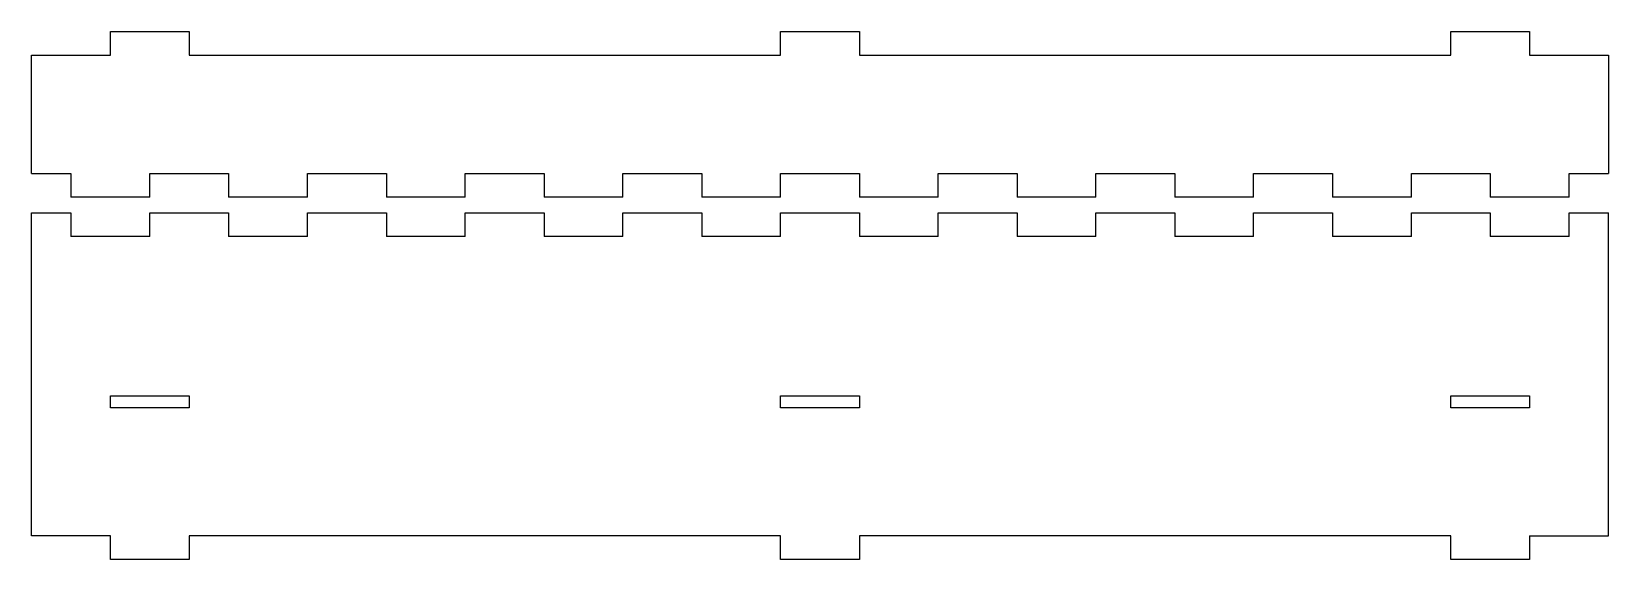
# Model space of a CAD drawing. Header units: millimetres. Extents: x 0 to 400, y -6 to 128.
import ezdxf

# ---------------------------------------------------------------- set-up
doc = ezdxf.new("R2010")
doc.units = ezdxf.units.MM

msp = doc.modelspace()

# ---------------------------------------------------------------- linework, layer by layer
for p, q in [((20, 122), (20, 128)), ((20, 128), (40, 128)), ((40, 128), (40, 122)), ((190, 122), (190, 128)), ((190, 128), (210, 128)), ((210, 128), (210, 122)), ((360, 122), (360, 128)), ((360, 128), (380, 128)), ((380, 128), (380, 122)), ((0, 92), (0, 122)), ((0, 122), (20, 122)), ((40, 122), (190, 122)), ((210, 122), (360, 122)), ((380, 122), (400, 122)), ((400, 122), (400, 92)), ((30, 86), (10, 86)), ((70, 86), (50, 86)), ((110, 86), (90, 86)), ((150, 86), (130, 86)), ((190, 86), (170, 86)), ((230, 86), (210, 86)), ((270, 86), (250, 86)), ((310, 86), (290, 86)), ((350, 86), (330, 86)), ((390, 86), (370, 86)), ((0, 0), (0, 82)), ((400, 0), (400, 82)), ((190, 76), (170, 76)), ((230, 76), (210, 76)), ((270, 76), (250, 76)), ((310, 76), (290, 76)), ((350, 76), (330, 76)), ((390, 76), (370, 76)), ((30, 76), (10, 76)), ((70, 76), (50, 76)), ((110, 76), (90, 76)), ((150, 76), (130, 76)), ((20, 0), (0, 0)), ((380, 0), (400, 0))]:
    msp.add_line(p, q)
for points in [[(0, 92), (10, 92), (10, 86)], [(30, 86), (30, 92), (50, 92), (50, 86)], [(70, 86), (70, 92), (90, 92), (90, 86)], [(110, 86), (110, 92), (130, 92), (130, 86)], [(150, 86), (150, 92), (170, 92), (170, 86)], [(190, 86), (190, 92), (210, 92), (210, 86)], [(230, 86), (230, 92), (250, 92), (250, 86)], [(270, 86), (270, 92), (290, 92), (290, 86)], [(310, 86), (310, 92), (330, 92), (330, 86)], [(350, 86), (350, 92), (370, 92), (370, 86)], [(390, 86), (390, 92), (400, 92)], [(0, 82), (10, 82), (10, 76)], [(30, 76), (30, 82), (50, 82), (50, 76)], [(70, 76), (70, 82), (90, 82), (90, 76)], [(110, 76), (110, 82), (130, 82), (130, 76)], [(150, 76), (150, 82), (170, 82), (170, 76)], [(190, 76), (190, 82), (210, 82), (210, 76)], [(230, 76), (230, 82), (250, 82), (250, 76)], [(270, 76), (270, 82), (290, 82), (290, 76)], [(310, 76), (310, 82), (330, 82), (330, 76)], [(350, 76), (350, 82), (370, 82), (370, 76)], [(390, 76), (390, 82), (400, 82)], [(190, 0), (40, 0)], [(360, 0), (210, 0)], [(40, 0), (40, -6), (20, -6), (20, 0)], [(210, 0), (210, -6), (190, -6), (190, 0)], [(380, 0), (380, -6), (360, -6), (360, 0)]]:
    msp.add_lwpolyline(points)
for points in [[(20, 32.5), (20, 35.5), (40, 35.5), (40, 32.5)], [(190, 32.5), (190, 35.5), (210, 35.5), (210, 32.5)], [(360, 32.5), (360, 35.5), (380, 35.5), (380, 32.5)]]:
    msp.add_lwpolyline(points, close=True)

doc.saveas('drawing.dxf')
